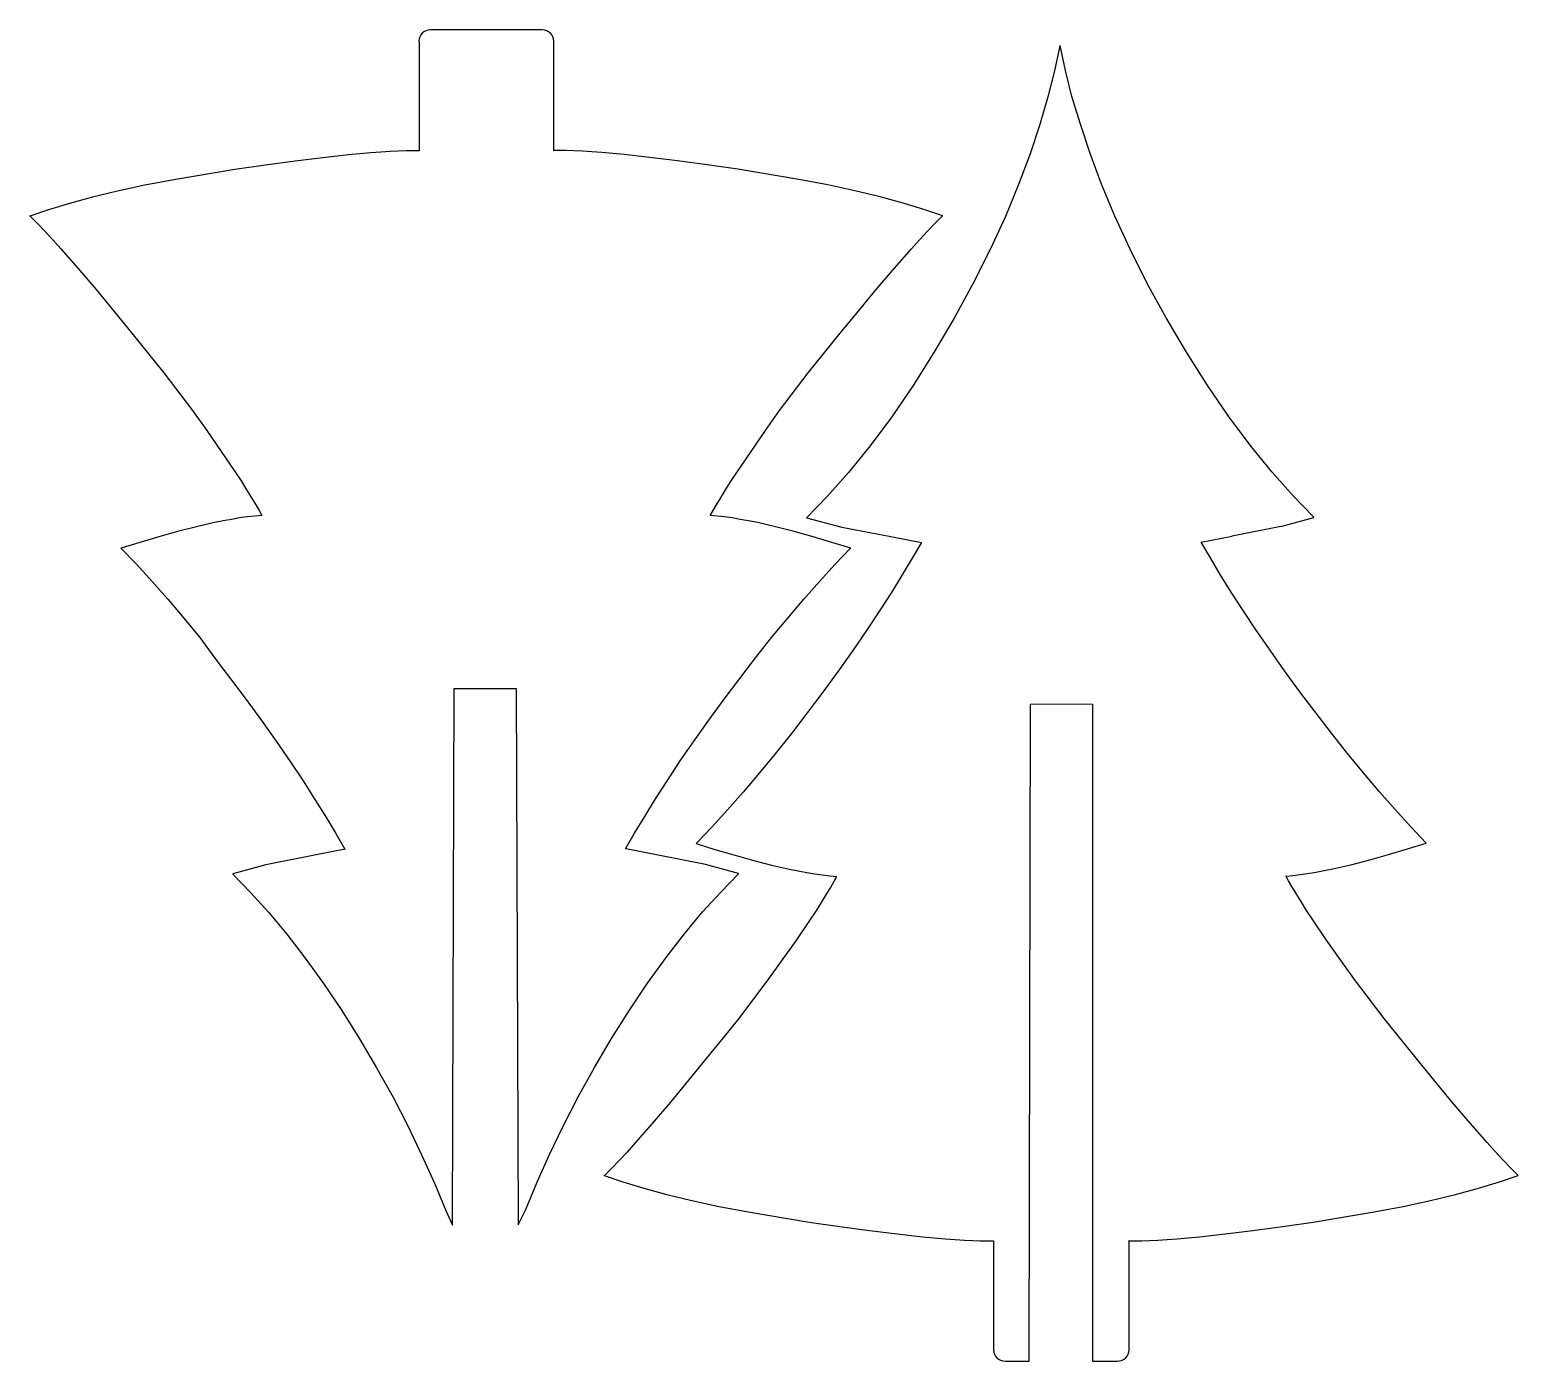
# Model space of a CAD drawing. Extents: x 1 to 114, y 401 to 502.
import ezdxf

# ---------------------------------------------------------------- set-up
doc = ezdxf.new("R2010")
doc.units = 0
doc.layers.get('0').update_dxf_attribs({"linetype": 'CONTINUOUS'})

msp = doc.modelspace()

# ---------------------------------------------------------------- linework, layer by layer
at = {"color": 7}
for points in [[(30.568106, 501.604227), (30.568106, 501.604227), (30.594565, 501.604227), (30.594565, 493.29631), (30.594565, 493.29631), (30.144773, 493.29631), (29.615606, 493.29631), (29.033523, 493.269852), (28.398523, 493.243394), (27.684148, 493.190477), (26.916856, 493.13756), (26.096648, 493.058185), (25.223523, 492.97881), (23.292065, 492.767144), (21.175398, 492.50256), (18.92644, 492.211519), (16.598106, 491.86756), (11.967898, 491.100269), (9.771856, 490.676935), (7.708106, 490.227144), (5.803106, 489.777352), (4.056856, 489.301102), (2.469356, 488.824852), (1.040606, 488.322144), (1.040606, 488.348602), (1.596231, 487.792977), (2.178315, 487.184435), (2.786856, 486.549435), (3.395398, 485.861519), (4.691856, 484.379852), (6.06769, 482.765894), (7.443523, 481.099019), (8.792898, 479.458602), (10.062898, 477.89756), (11.227065, 476.442352), (13.396648, 473.584852), (14.48144, 472.076727), (15.566231, 470.489227), (16.598106, 468.954644), (17.074356, 468.240269), (17.49769, 467.57881), (17.868106, 466.970269), (18.185606, 466.441102), (18.45019, 465.99131), (18.661856, 465.620894), (18.661856, 465.620894), (18.106231, 465.567977), (17.550606, 465.51506), (16.968523, 465.435685), (16.359981, 465.329852), (15.724981, 465.224019), (15.063523, 465.091727), (13.68769, 464.774227), (12.25894, 464.40381), (10.83019, 464.006935), (9.40144, 463.583602), (7.97269, 463.13381), (7.946231, 463.13381), (9.136856, 461.916727), (10.327481, 460.620269), (11.518106, 459.270894), (12.73519, 457.842144), (13.952273, 456.360477), (15.089981, 454.799435), (17.471231, 451.650894), (18.635398, 450.063394), (19.746648, 448.502352), (20.804981, 446.967769), (21.78394, 445.486102), (22.683523, 444.08381), (23.503731, 442.760894), (24.271023, 441.490894), (24.95894, 440.300269), (24.985398, 440.300269), (22.657065, 439.850477), (22.657065, 439.850477), (18.952898, 439.109644), (18.952898, 439.109644), (16.439356, 438.421727), (16.439356, 438.395269), (17.788731, 437.019435), (19.164565, 435.51131), (20.540398, 433.844435), (21.94269, 432.045269), (23.344981, 430.11381), (24.720815, 428.05006), (26.07019, 425.906935), (27.366648, 423.710894), (28.61019, 421.488394), (29.747898, 419.265894), (30.806231, 417.069852), (31.758731, 414.953185), (32.605398, 412.889435), (33.117719, 411.774962), (33.117719, 411.774962), (33.117719, 411.774962), (33.26085, 452.495044), (34.648733, 452.491367)], [(39.934356, 502.477352), (39.934356, 502.477352), (36.54769, 502.477352), (36.54769, 502.477352), (34.880815, 502.477352), (34.880815, 502.477352), (31.46769, 502.477352), (31.441231, 502.477352)], [(38.1147, 411.787415), (38.664356, 412.915894), (39.511023, 414.979644), (40.463523, 417.09631), (41.521856, 419.292352), (42.659565, 421.514852), (43.903106, 423.737352), (45.199565, 425.933394), (46.54894, 428.076519), (47.924773, 430.140269), (49.327065, 432.071727), (50.729356, 433.870894), (52.10519, 435.537769), (53.481023, 437.045894), (54.830398, 438.421727), (54.830398, 438.448185), (52.316856, 439.136102), (52.316856, 439.136102), (48.61269, 439.876935), (48.61269, 439.876935), (46.284356, 440.326727), (46.257898, 440.326727), (46.945815, 441.517352), (47.713106, 442.787352), (48.533315, 444.110269), (49.432898, 445.51256), (50.411856, 446.994227), (51.47019, 448.52881), (52.58144, 450.089852), (53.745606, 451.677352), (56.126856, 454.825894), (57.34394, 456.360477), (58.561023, 457.842144), (59.778106, 459.270894), (60.968731, 460.620269), (62.159356, 461.916727), (63.323523, 463.13381), (63.349981, 463.13381), (61.921231, 463.583602), (60.492481, 464.006935), (59.063731, 464.40381), (57.634981, 464.774227), (56.259148, 465.091727), (55.59769, 465.224019), (54.96269, 465.329852), (54.354148, 465.435685), (53.772065, 465.51506), (53.21644, 465.567977), (52.687273, 465.620894), (52.687273, 465.620894), (52.89894, 465.99131), (53.163523, 466.441102), (53.481023, 466.970269), (53.85144, 467.57881), (54.274773, 468.240269), (54.751023, 468.954644), (55.782898, 470.489227), (56.86769, 472.076727), (57.952481, 473.584852), (60.122065, 476.442352), (61.286231, 477.89756), (62.556231, 479.458602), (63.905606, 481.099019), (65.28144, 482.765894), (66.657273, 484.379852), (67.953731, 485.861519), (68.562273, 486.549435), (69.170815, 487.184435), (69.752898, 487.792977), (70.308523, 488.348602), (70.334981, 488.348602), (68.906231, 488.85131), (67.318731, 489.32756), (65.572481, 489.80381), (63.667481, 490.253602), (61.603731, 490.703394), (59.40769, 491.126727), (54.777481, 491.894019), (52.449148, 492.237977), (50.20019, 492.529019), (48.083523, 492.793602), (46.152065, 493.005269), (45.27894, 493.084644), (44.458731, 493.164019), (43.69144, 493.216935), (42.977065, 493.269852), (42.342065, 493.29631), (41.759981, 493.322769), (41.230815, 493.322769), (40.781023, 493.322769), (40.807481, 493.322769), (40.807481, 501.604227), (40.807481, 501.604227)], [(84.47696, 402.322771), (84.47696, 402.322771), (84.47696, 402.322771), (84.47696, 410.604229), (84.450502, 410.577771), (84.900294, 410.577771), (85.42946, 410.577771), (86.011544, 410.604229), (86.646544, 410.630688), (87.360919, 410.683604), (88.12821, 410.736521), (88.948419, 410.815896), (89.821544, 410.895271), (91.753002, 411.106938), (93.869669, 411.371521), (96.118627, 411.662562), (98.44696, 412.006521), (103.077169, 412.773813), (105.27321, 413.197146), (107.33696, 413.646938), (109.24196, 414.096729), (110.98821, 414.572979), (112.57571, 415.049229), (114.00446, 415.551938), (114.00446, 415.551938), (113.448835, 416.107563), (112.866752, 416.716104), (112.25821, 417.351104), (111.649669, 418.039021), (110.35321, 419.520688), (108.977377, 421.134646), (107.601544, 422.801521), (106.252169, 424.441937), (104.982169, 426.002979), (103.818002, 427.458188), (101.648419, 430.315687), (100.563627, 431.823813), (99.452377, 433.411313), (98.420502, 434.945896), (97.944252, 435.660271), (97.520919, 436.321729), (97.150502, 436.930271), (96.833002, 437.459437), (96.568419, 437.909229), (96.356752, 438.279646), (96.356752, 438.253188), (96.885919, 438.306104), (97.441544, 438.385479), (98.023627, 438.464854), (98.632169, 438.570688), (99.267169, 438.676521), (99.928627, 438.808812), (101.30446, 439.126312), (102.73321, 439.496729), (104.16196, 439.893604), (105.59071, 440.316937), (107.01946, 440.766729), (107.01946, 440.766729), (105.855294, 442.010271), (104.664669, 443.306729), (103.474044, 444.656104), (102.25696, 446.084854), (101.039877, 447.566521), (99.822794, 449.101104), (97.441544, 452.249646), (96.277377, 453.837146), (95.166127, 455.398188), (94.107794, 456.932771), (93.128835, 458.414438), (92.229252, 459.816729), (91.382585, 461.139646), (90.641752, 462.409646), (89.953835, 463.600271), (89.953835, 463.600271), (92.282169, 464.050063), (92.282169, 464.076521), (95.986335, 464.817354), (95.986335, 464.790896), (98.499877, 465.478813), (98.499877, 465.505271), (96.912377, 467.119229), (95.298419, 468.944854), (93.658002, 470.955688), (92.017585, 473.151729), (90.403627, 475.532979), (88.816127, 478.020062), (87.281544, 480.612979), (85.852794, 483.232354), (84.556335, 485.825271), (83.392169, 488.338813), (82.386752, 490.772979), (81.513627, 493.101313), (80.772794, 495.323813), (80.137794, 497.414021), (79.635085, 499.398396), (79.23821, 501.276938), (79.211752, 501.250479), (78.814877, 499.371938), (78.312169, 497.387563), (77.703627, 495.297354), (76.962794, 493.074854), (76.089669, 490.746521), (75.084252, 488.312354), (73.920085, 485.798812), (72.623627, 483.205896), (71.194877, 480.586521), (69.660294, 477.993604), (68.072794, 475.480063), (66.458835, 473.098813), (64.818419, 470.902771), (63.178002, 468.891937), (61.564044, 467.066312), (59.976544, 465.452354), (59.976544, 465.452354), (62.675294, 464.737979), (62.675294, 464.737979), (66.37946, 464.023604), (66.37946, 464.023604), (68.707794, 463.573813), (68.707794, 463.573813), (68.019877, 462.383188), (67.252585, 461.113187), (66.432377, 459.790271), (65.532794, 458.387979), (64.553835, 456.906313), (63.495502, 455.371729), (62.384252, 453.810687), (61.220085, 452.223187), (58.838835, 449.074646), (57.621752, 447.540062), (56.404669, 446.058396), (55.187585, 444.629646), (53.99696, 443.280271), (52.806335, 441.983812), (51.61571, 440.740271), (51.61571, 440.740271), (53.04446, 440.290479), (54.47321, 439.867146), (55.90196, 439.470271), (57.33071, 439.099854), (58.706544, 438.782354), (59.368002, 438.650062), (60.003002, 438.544229), (60.611544, 438.438396), (61.193627, 438.359021), (61.749252, 438.279646), (62.278419, 438.226729), (62.278419, 438.226729), (62.066752, 437.856313), (61.802169, 437.406521), (61.484669, 436.877354), (61.114252, 436.268812), (60.690919, 435.607354), (60.214669, 434.892979), (59.182794, 433.358396), (58.071544, 431.797354), (56.986752, 430.289229), (54.817169, 427.431729), (53.653002, 425.976521), (52.383002, 424.415479), (51.033627, 422.775062), (49.657794, 421.108187), (48.28196, 419.494229), (46.985502, 418.012563), (46.37696, 417.324646), (45.768419, 416.689646), (45.186335, 416.081104), (44.63071, 415.525479), (44.63071, 415.551938), (46.05946, 415.049229), (47.64696, 414.572979), (49.39321, 414.096729), (51.29821, 413.646937), (53.36196, 413.197146), (55.558002, 412.773812), (60.18821, 412.006521), (62.516544, 411.662562), (64.765502, 411.371521), (66.882169, 411.106938), (68.813627, 410.895271), (69.686752, 410.815896), (70.50696, 410.736521), (71.274252, 410.683604), (71.988627, 410.630688), (72.623627, 410.604229), (73.20571, 410.577771), (73.734877, 410.577771), (74.184669, 410.577771), (74.184669, 410.551312), (74.184669, 402.322771), (74.184669, 402.322771)], [(37.96085, 452.494912), (38.1147, 411.787415)], [(75.057794, 401.449646), (75.057794, 401.449646), (76.890639, 401.459576), (76.890639, 401.459576), (76.998206, 451.311568)], [(76.998206, 451.311568), (81.275502, 451.323604), (81.698206, 451.311566), (81.683601, 401.45578), (82.178718, 401.465602), (83.603835, 401.449646), (83.603835, 401.449646)]]:
    msp.add_lwpolyline(points, dxfattribs=at)
for points in [[(31.441231, 502.477352), (30.964981, 502.477352), (30.568106, 502.080477), (30.568106, 501.604227)], [(40.807481, 501.604227), (40.807481, 502.080477), (40.410606, 502.477352), (39.934356, 502.477352)], [(34.648733, 452.491367), (34.648733, 452.491367), (36.163946, 452.473772), (37.553106, 452.497558)], [(37.553106, 452.497558), (37.689004, 452.499939), (37.96085, 452.494912), (37.96085, 452.494912)], [(74.184669, 402.322771), (74.184669, 401.846521), (74.581544, 401.449646), (75.057794, 401.449646)], [(83.603835, 401.449646), (84.080085, 401.449646), (84.47696, 401.846521), (84.47696, 402.322771)]]:
    msp.add_open_spline(points, degree=3, dxfattribs=at)

doc.saveas('drawing.dxf')
